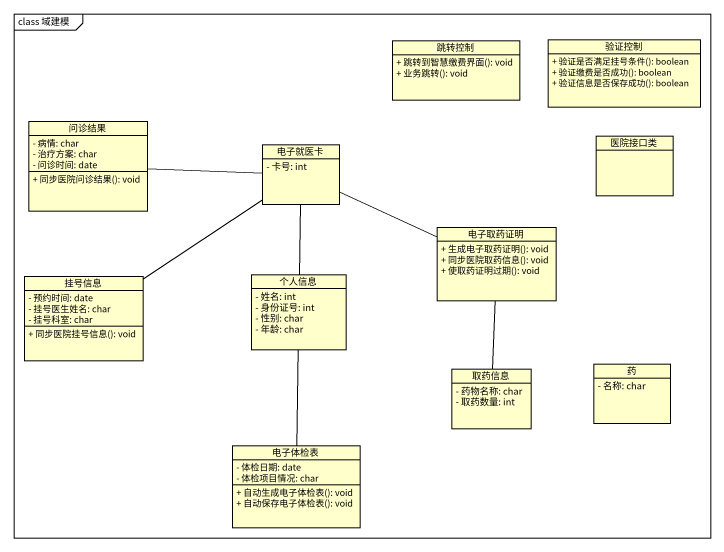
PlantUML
@startuml
mainframe class 域建模
hide circle
hide empty members
skinparam classAttributeIconSize 0
class 跳转控制 {
  + 跳转到智慧缴费界面(): void
  + 业务跳转(): void
}
class 验证控制 {
  + 验证是否满足挂号条件(): boolean
  + 验证缴费是否成功(): boolean
  + 验证信息是否保存成功(): boolean
}
class 问诊结果 {
  - 病情: char
  - 治疗方案: char
  - 问诊时间: date
  + 同步医院问诊结果(): void
}
class 电子就医卡 {
  - 卡号: int
}
class 医院接口类
class 电子取药证明 {
  + 生成电子取药证明(): void
  + 同步医院取药信息(): void
  + 使取药证明过期(): void
}
class 挂号信息 {
  - 预约时间: date
  - 挂号医生姓名: char
  - 挂号科室: char
  + 同步医院挂号信息(): void
}
class 个人信息 {
  - 姓名: int
  - 身份证号: int
  - 性别: char
  - 年龄: char
}
class 取药信息 {
  - 药物名称: char
  - 取药数量: int
}
class 药 {
  - 名称: char
}
class 电子体检表 {
  - 体检日期: date
  - 体检项目情况: char
  + 自动生成电子体检表(): void
  + 自动保存电子体检表(): void
}
电子就医卡 -left- 问诊结果
电子就医卡 -right- 电子取药证明
电子就医卡 -- 挂号信息
电子就医卡 -- 个人信息
个人信息 -- 电子体检表
取药信息 -up- 电子取药证明
@enduml
